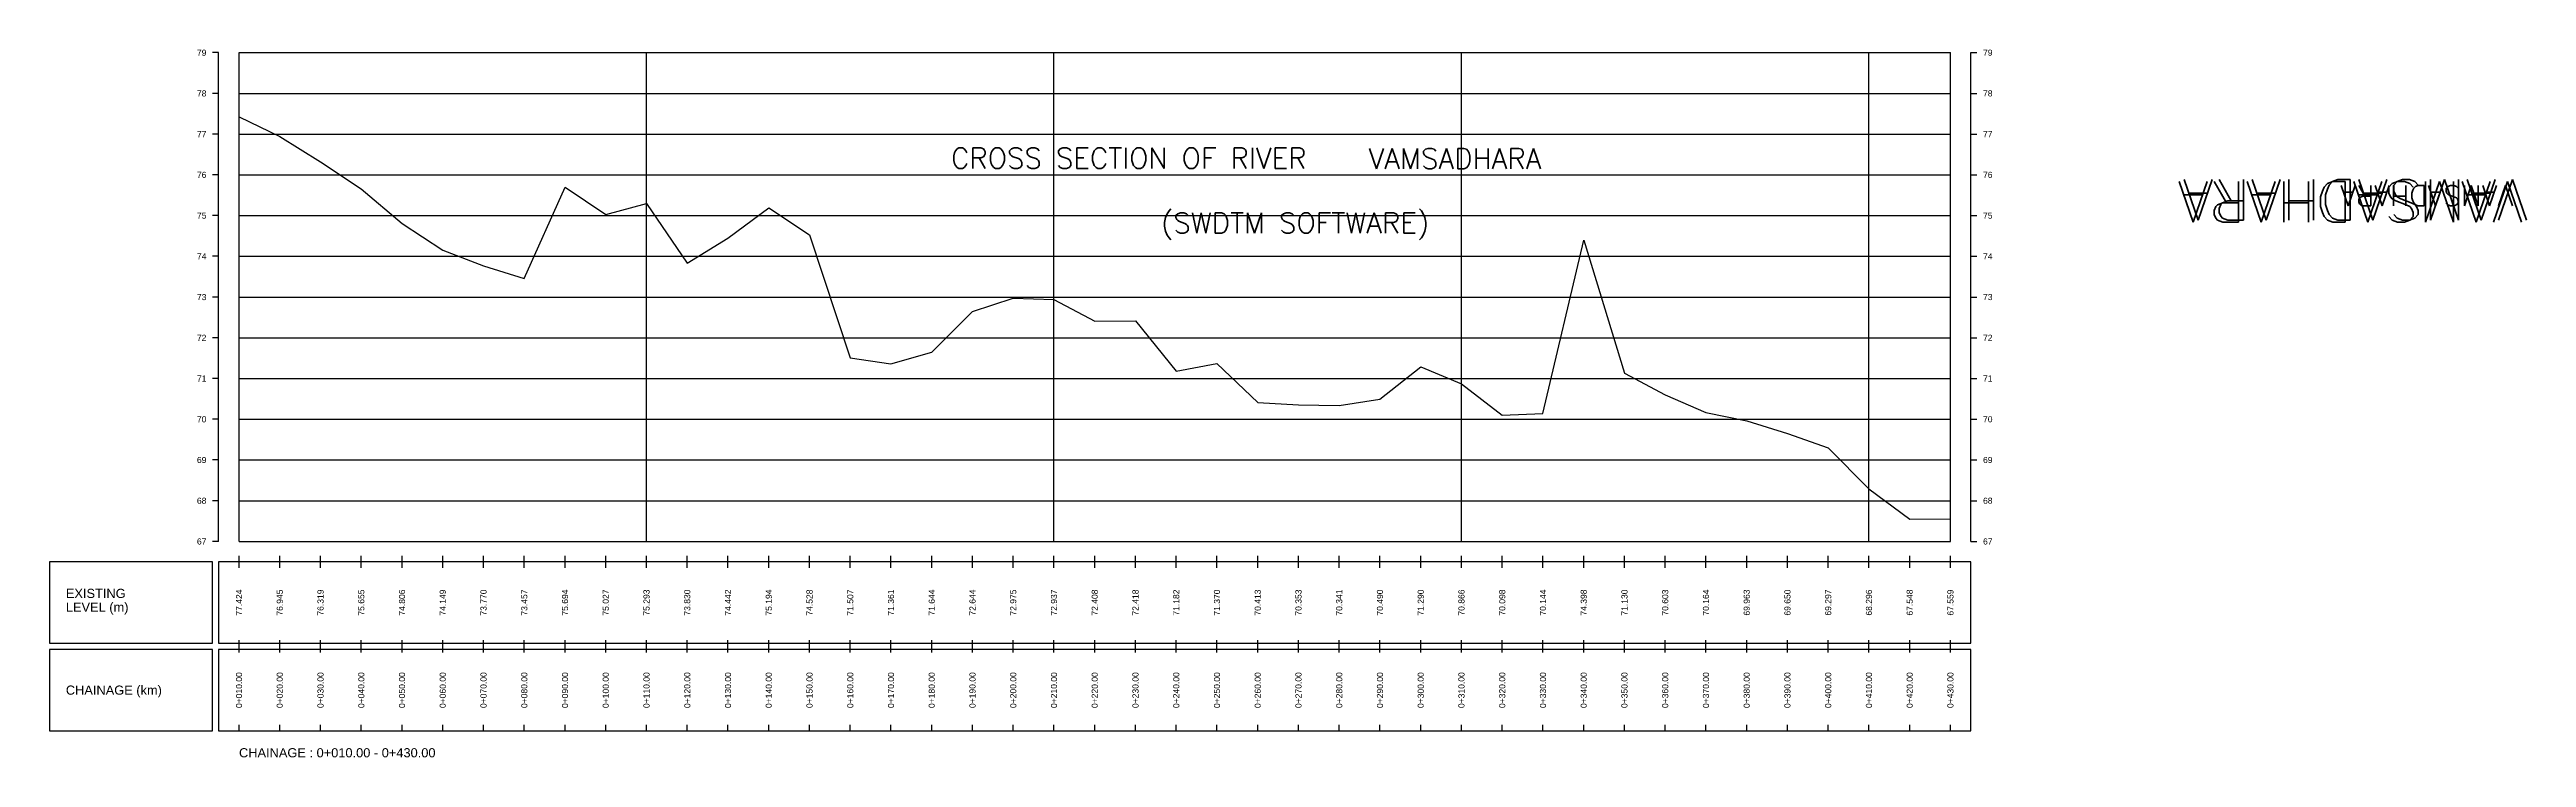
# Model space of a CAD drawing. Header units: inches. Extents: x -25 to 583, y -31 to 143.
import ezdxf
from ezdxf.enums import TextEntityAlignment as Align

# ---------------------------------------------------------------- set-up
doc = ezdxf.new("R2010")
doc.units = ezdxf.units.IN
doc.header["$MEASUREMENT"] = 0
for name, color, linetype in [('GL', 3, 'Continuous'), ('GRID', 8, 'Continuous'), ('SCALE_LINE', 1, 'Continuous'), ('TEXT', 90, 'Continuous'), ('TitleBox', 7, 'Continuous')]:
    doc.layers.add(name, color=color, linetype=linetype)
doc.styles.add('romans', font='romans.shx')
doc.styles.get("Standard").update_dxf_attribs({"font": 'arial.ttf'})

msp = doc.modelspace()

# ---------------------------------------------------------------- linework, layer by layer
at = {"layer": 'GL'}
msp.add_lwpolyline([(21.71, 126.09), (31.71, 121.3), (41.71, 115.04), (51.71, 108.4), (61.71, 99.91), (71.71, 93.34), (81.71, 89.55), (91.71, 86.42), (101.71, 108.79), (111.71, 102.12), (121.71, 104.78), (131.71, 90.15), (141.71, 96.27), (151.71, 103.79), (161.71, 97.13), (171.71, 66.92), (181.71, 65.46), (191.71, 68.29), (201.71, 78.29), (211.71, 81.6), (221.71, 81.22), (231.71, 75.93), (241.71, 76.03), (251.71, 63.67), (261.71, 65.55), (271.71, 55.98), (281.71, 55.38), (291.71, 55.26), (301.71, 56.75), (311.71, 64.75), (321.71, 60.51), (331.71, 52.83), (341.71, 53.29), (351.71, 95.83), (361.71, 63.15), (371.71, 57.88), (381.71, 53.49), (391.71, 51.48), (401.71, 48.35), (411.71, 44.82), (421.71, 34.81), (431.71, 27.33), (441.71, 27.44)], dxfattribs=at)
at = {"layer": 'GRID'}
for p, q in [((21.71, 141.85), (441.71, 141.85)), ((21.71, 21.85), (21.71, 141.85)), ((121.71, 21.85), (121.71, 141.85)), ((221.71, 21.85), (221.71, 141.85)), ((321.71, 21.85), (321.71, 141.85)), ((421.71, 21.85), (421.71, 141.85)), ((441.71, 21.85), (441.71, 141.85)), ((21.71, 131.85), (441.71, 131.85)), ((21.71, 121.85), (441.71, 121.85)), ((21.71, 111.85), (441.71, 111.85)), ((21.71, 101.85), (441.71, 101.85)), ((21.71, 91.85), (441.71, 91.85)), ((21.71, 81.85), (441.71, 81.85)), ((21.71, 71.85), (441.71, 71.85)), ((21.71, 61.85), (441.71, 61.85)), ((21.71, 51.85), (441.71, 51.85)), ((21.71, 41.85), (441.71, 41.85)), ((21.71, 31.85), (441.71, 31.85)), ((21.71, 21.85), (441.71, 21.85))]:
    msp.add_line(p, q, dxfattribs=at)
at = {"layer": 'SCALE_LINE'}
for p, q in [((16.71, 141.85), (15.21, 141.85)), ((16.71, 21.85), (16.71, 141.85)), ((446.71, 21.85), (446.71, 141.85)), ((446.71, 141.85), (448.21, 141.85)), ((16.71, 131.85), (15.21, 131.85)), ((446.71, 131.85), (448.21, 131.85)), ((16.71, 121.85), (15.21, 121.85)), ((446.71, 121.85), (448.21, 121.85)), ((16.71, 111.85), (15.21, 111.85)), ((446.71, 111.85), (448.21, 111.85)), ((16.71, 101.85), (15.21, 101.85)), ((446.71, 101.85), (448.21, 101.85)), ((16.71, 91.85), (15.21, 91.85)), ((446.71, 91.85), (448.21, 91.85)), ((16.71, 81.85), (15.21, 81.85)), ((446.71, 81.85), (448.21, 81.85)), ((16.71, 71.85), (15.21, 71.85)), ((446.71, 71.85), (448.21, 71.85)), ((16.71, 61.85), (15.21, 61.85)), ((446.71, 61.85), (448.21, 61.85)), ((16.71, 51.85), (15.21, 51.85)), ((446.71, 51.85), (448.21, 51.85)), ((16.71, 41.85), (15.21, 41.85)), ((446.71, 41.85), (448.21, 41.85)), ((16.71, 31.85), (15.21, 31.85)), ((446.71, 31.85), (448.21, 31.85)), ((16.71, 21.85), (15.21, 21.85)), ((446.71, 21.85), (448.21, 21.85))]:
    msp.add_line(p, q, dxfattribs=at)
at = {"layer": 'TitleBox'}
for p, q in [((21.71, 15.35), (21.71, 18.35)), ((31.71, 15.35), (31.71, 18.35)), ((41.71, 15.35), (41.71, 18.35)), ((51.71, 15.35), (51.71, 18.35)), ((61.71, 15.35), (61.71, 18.35)), ((71.71, 15.35), (71.71, 18.35)), ((81.71, 15.35), (81.71, 18.35)), ((91.71, 15.35), (91.71, 18.35)), ((101.71, 15.35), (101.71, 18.35)), ((111.71, 15.35), (111.71, 18.35)), ((121.71, 15.35), (121.71, 18.35)), ((131.71, 15.35), (131.71, 18.35)), ((141.71, 15.35), (141.71, 18.35)), ((151.71, 15.35), (151.71, 18.35)), ((161.71, 15.35), (161.71, 18.35)), ((171.71, 15.35), (171.71, 18.35)), ((181.71, 15.35), (181.71, 18.35)), ((191.71, 15.35), (191.71, 18.35)), ((201.71, 15.35), (201.71, 18.35)), ((211.71, 15.35), (211.71, 18.35)), ((221.71, 15.35), (221.71, 18.35)), ((231.71, 15.35), (231.71, 18.35)), ((241.71, 15.35), (241.71, 18.35)), ((251.71, 15.35), (251.71, 18.35)), ((261.71, 15.35), (261.71, 18.35)), ((271.71, 15.35), (271.71, 18.35)), ((281.71, 15.35), (281.71, 18.35)), ((291.71, 15.35), (291.71, 18.35)), ((301.71, 15.35), (301.71, 18.35)), ((311.71, 15.35), (311.71, 18.35)), ((321.71, 15.35), (321.71, 18.35)), ((331.71, 15.35), (331.71, 18.35)), ((341.71, 15.35), (341.71, 18.35)), ((351.71, 15.35), (351.71, 18.35)), ((361.71, 15.35), (361.71, 18.35)), ((371.71, 15.35), (371.71, 18.35)), ((381.71, 15.35), (381.71, 18.35)), ((391.71, 15.35), (391.71, 18.35)), ((401.71, 15.35), (401.71, 18.35)), ((411.71, 15.35), (411.71, 18.35)), ((421.71, 15.35), (421.71, 18.35)), ((431.71, 15.35), (431.71, 18.35)), ((441.71, 15.35), (441.71, 18.35)), ((21.71, -5.4), (21.71, -2.4)), ((31.71, -5.4), (31.71, -2.4)), ((41.71, -5.4), (41.71, -2.4)), ((51.71, -5.4), (51.71, -2.4)), ((61.71, -5.4), (61.71, -2.4)), ((71.71, -5.4), (71.71, -2.4)), ((81.71, -5.4), (81.71, -2.4)), ((91.71, -5.4), (91.71, -2.4)), ((101.71, -5.4), (101.71, -2.4)), ((111.71, -5.4), (111.71, -2.4)), ((121.71, -5.4), (121.71, -2.4)), ((131.71, -5.4), (131.71, -2.4)), ((141.71, -5.4), (141.71, -2.4)), ((151.71, -5.4), (151.71, -2.4)), ((161.71, -5.4), (161.71, -2.4)), ((171.71, -5.4), (171.71, -2.4)), ((181.71, -5.4), (181.71, -2.4)), ((191.71, -5.4), (191.71, -2.4)), ((201.71, -5.4), (201.71, -2.4)), ((211.71, -5.4), (211.71, -2.4)), ((221.71, -5.4), (221.71, -2.4)), ((231.71, -5.4), (231.71, -2.4)), ((241.71, -5.4), (241.71, -2.4)), ((251.71, -5.4), (251.71, -2.4)), ((261.71, -5.4), (261.71, -2.4)), ((271.71, -5.4), (271.71, -2.4)), ((281.71, -5.4), (281.71, -2.4)), ((291.71, -5.4), (291.71, -2.4)), ((301.71, -5.4), (301.71, -2.4)), ((311.71, -5.4), (311.71, -2.4)), ((321.71, -5.4), (321.71, -2.4)), ((331.71, -5.4), (331.71, -2.4)), ((341.71, -5.4), (341.71, -2.4)), ((351.71, -5.4), (351.71, -2.4)), ((361.71, -5.4), (361.71, -2.4)), ((371.71, -5.4), (371.71, -2.4)), ((381.71, -5.4), (381.71, -2.4)), ((391.71, -5.4), (391.71, -2.4)), ((401.71, -5.4), (401.71, -2.4)), ((411.71, -5.4), (411.71, -2.4)), ((421.71, -5.4), (421.71, -2.4)), ((431.71, -5.4), (431.71, -2.4)), ((441.71, -5.4), (441.71, -2.4)), ((21.71, -24.65), (21.71, -23.15)), ((31.71, -24.65), (31.71, -23.15)), ((41.71, -24.65), (41.71, -23.15)), ((51.71, -24.65), (51.71, -23.15)), ((61.71, -24.65), (61.71, -23.15)), ((71.71, -24.65), (71.71, -23.15)), ((81.71, -24.65), (81.71, -23.15)), ((91.71, -24.65), (91.71, -23.15)), ((101.71, -24.65), (101.71, -23.15)), ((111.71, -24.65), (111.71, -23.15)), ((121.71, -24.65), (121.71, -23.15)), ((131.71, -24.65), (131.71, -23.15)), ((141.71, -24.65), (141.71, -23.15)), ((151.71, -24.65), (151.71, -23.15)), ((161.71, -24.65), (161.71, -23.15)), ((171.71, -24.65), (171.71, -23.15)), ((181.71, -24.65), (181.71, -23.15)), ((191.71, -24.65), (191.71, -23.15)), ((201.71, -24.65), (201.71, -23.15)), ((211.71, -24.65), (211.71, -23.15)), ((221.71, -24.65), (221.71, -23.15)), ((231.71, -24.65), (231.71, -23.15)), ((241.71, -24.65), (241.71, -23.15)), ((251.71, -24.65), (251.71, -23.15)), ((261.71, -24.65), (261.71, -23.15)), ((271.71, -24.65), (271.71, -23.15)), ((281.71, -24.65), (281.71, -23.15)), ((291.71, -24.65), (291.71, -23.15)), ((301.71, -24.65), (301.71, -23.15)), ((311.71, -24.65), (311.71, -23.15)), ((321.71, -24.65), (321.71, -23.15)), ((331.71, -24.65), (331.71, -23.15)), ((341.71, -24.65), (341.71, -23.15)), ((351.71, -24.65), (351.71, -23.15)), ((361.71, -24.65), (361.71, -23.15)), ((371.71, -24.65), (371.71, -23.15)), ((381.71, -24.65), (381.71, -23.15)), ((391.71, -24.65), (391.71, -23.15)), ((401.71, -24.65), (401.71, -23.15)), ((411.71, -24.65), (411.71, -23.15)), ((421.71, -24.65), (421.71, -23.15)), ((431.71, -24.65), (431.71, -23.15)), ((441.71, -24.65), (441.71, -23.15))]:
    msp.add_line(p, q, dxfattribs=at)
for points in [[(-24.79, 16.85), (-24.79, -3.15), (15.21, -3.15), (15.21, 16.85)], [(16.71, 16.85), (16.71, -3.15), (446.71, -3.15), (446.71, 16.85)], [(-24.79, -4.65), (-24.79, -24.65), (15.21, -24.65), (15.21, -4.65)], [(16.71, -4.65), (16.71, -24.65), (446.71, -24.65), (446.71, -4.65)]]:
    msp.add_lwpolyline(points, close=True, dxfattribs=at)

# ---------------------------------------------------------------- texts
for s, p in [('79', (13.71, 141.85)), ('78', (13.71, 131.85)), ('77', (13.71, 121.85)), ('76', (13.71, 111.85)), ('75', (13.71, 101.85)), ('74', (13.71, 91.85)), ('73', (13.71, 81.85)), ('72', (13.71, 71.85)), ('71', (13.71, 61.85)), ('70', (13.71, 51.85)), ('69', (13.71, 41.85)), ('68', (13.71, 31.85)), ('67', (13.71, 21.85))]:
    msp.add_text(s, height=1.5).set_placement(p, align=Align.MIDDLE_RIGHT)
for s, p in [('79', (449.71, 141.85)), ('78', (449.71, 131.85)), ('77', (449.71, 121.85)), ('76', (449.71, 111.85)), ('75', (449.71, 101.85)), ('74', (449.71, 91.85)), ('73', (449.71, 81.85)), ('72', (449.71, 71.85)), ('71', (449.71, 61.85)), ('70', (449.71, 51.85)), ('69', (449.71, 41.85)), ('68', (449.71, 31.85)), ('67', (449.71, 21.85))]:
    msp.add_text(s, height=1.5).set_placement(p, align=Align.MIDDLE_LEFT)
at = {"layer": 'TEXT', "style": 'romans'}
for s, p in [('CROSS SECTION OF RIVER', (196.47, 113.45)), ('VAMSADHARA', (298.93, 113.36)), ('(SWDTM SOFTWARE)', (248.01, 97.55))]:
    msp.add_text(s, height=5, dxfattribs=at).set_placement(p)
for height, p in [(10, (582.28, 110.24)), (10, (583.5, 110.73)), (5, (579.83, 109.27))]:
    msp.add_text('VAMSADHARA', height=height, rotation=180, dxfattribs=at).set_placement(p)
at = {"layer": 'TitleBox'}
for s, p in [('EXISTING', (-20.79, 9.1)), ('LEVEL (m)', (-20.79, 5.72)), ('CHAINAGE (km)', (-20.79, -14.65))]:
    msp.add_text(s, height=2.25, dxfattribs=at).set_placement(p, align=Align.MIDDLE_LEFT)
for s, p in [('77.424', (21.71, 6.85)), ('76.945', (31.71, 6.85)), ('76.319', (41.71, 6.85)), ('75.655', (51.71, 6.85)), ('74.806', (61.71, 6.85)), ('74.149', (71.71, 6.85)), ('73.770', (81.71, 6.85)), ('73.457', (91.71, 6.85)), ('75.694', (101.71, 6.85)), ('75.027', (111.71, 6.85)), ('75.293', (121.71, 6.85)), ('73.830', (131.71, 6.85)), ('74.442', (141.71, 6.85)), ('75.194', (151.71, 6.85)), ('74.528', (161.71, 6.85)), ('71.507', (171.71, 6.85)), ('71.361', (181.71, 6.85)), ('71.644', (191.71, 6.85)), ('72.644', (201.71, 6.85)), ('72.975', (211.71, 6.85)), ('72.937', (221.71, 6.85)), ('72.408', (231.71, 6.85)), ('72.418', (241.71, 6.85)), ('71.182', (251.71, 6.85)), ('71.370', (261.71, 6.85)), ('70.413', (271.71, 6.85)), ('70.353', (281.71, 6.85)), ('70.341', (291.71, 6.85)), ('70.490', (301.71, 6.85)), ('71.290', (311.71, 6.85)), ('70.866', (321.71, 6.85)), ('70.098', (331.71, 6.85)), ('70.144', (341.71, 6.85)), ('74.398', (351.71, 6.85)), ('71.130', (361.71, 6.85)), ('70.603', (371.71, 6.85)), ('70.164', (381.71, 6.85)), ('69.963', (391.71, 6.85)), ('69.650', (401.71, 6.85)), ('69.297', (411.71, 6.85)), ('68.296', (421.71, 6.85)), ('67.548', (431.71, 6.85)), ('67.559', (441.71, 6.85)), ('0+010.00', (21.71, -14.65)), ('0+020.00', (31.71, -14.65)), ('0+030.00', (41.71, -14.65)), ('0+040.00', (51.71, -14.65)), ('0+050.00', (61.71, -14.65)), ('0+060.00', (71.71, -14.65)), ('0+070.00', (81.71, -14.65)), ('0+080.00', (91.71, -14.65)), ('0+090.00', (101.71, -14.65)), ('0+100.00', (111.71, -14.65)), ('0+110.00', (121.71, -14.65)), ('0+120.00', (131.71, -14.65)), ('0+130.00', (141.71, -14.65)), ('0+140.00', (151.71, -14.65)), ('0+150.00', (161.71, -14.65)), ('0+160.00', (171.71, -14.65)), ('0+170.00', (181.71, -14.65)), ('0+180.00', (191.71, -14.65)), ('0+190.00', (201.71, -14.65)), ('0+200.00', (211.71, -14.65)), ('0+210.00', (221.71, -14.65)), ('0+220.00', (231.71, -14.65)), ('0+230.00', (241.71, -14.65)), ('0+240.00', (251.71, -14.65)), ('0+250.00', (261.71, -14.65)), ('0+260.00', (271.71, -14.65)), ('0+270.00', (281.71, -14.65)), ('0+280.00', (291.71, -14.65)), ('0+290.00', (301.71, -14.65)), ('0+300.00', (311.71, -14.65)), ('0+310.00', (321.71, -14.65)), ('0+320.00', (331.71, -14.65)), ('0+330.00', (341.71, -14.65)), ('0+340.00', (351.71, -14.65)), ('0+350.00', (361.71, -14.65)), ('0+360.00', (371.71, -14.65)), ('0+370.00', (381.71, -14.65)), ('0+380.00', (391.71, -14.65)), ('0+390.00', (401.71, -14.65)), ('0+400.00', (411.71, -14.65)), ('0+410.00', (421.71, -14.65)), ('0+420.00', (431.71, -14.65)), ('0+430.00', (441.71, -14.65))]:
    msp.add_text(s, height=1.5, rotation=90, dxfattribs=at).set_placement(p, align=Align.MIDDLE_CENTER)
msp.add_text('CHAINAGE : 0+010.00 - 0+430.00', height=2.25, dxfattribs=at).set_placement((21.71, -31.15))

doc.saveas('drawing.dxf')
